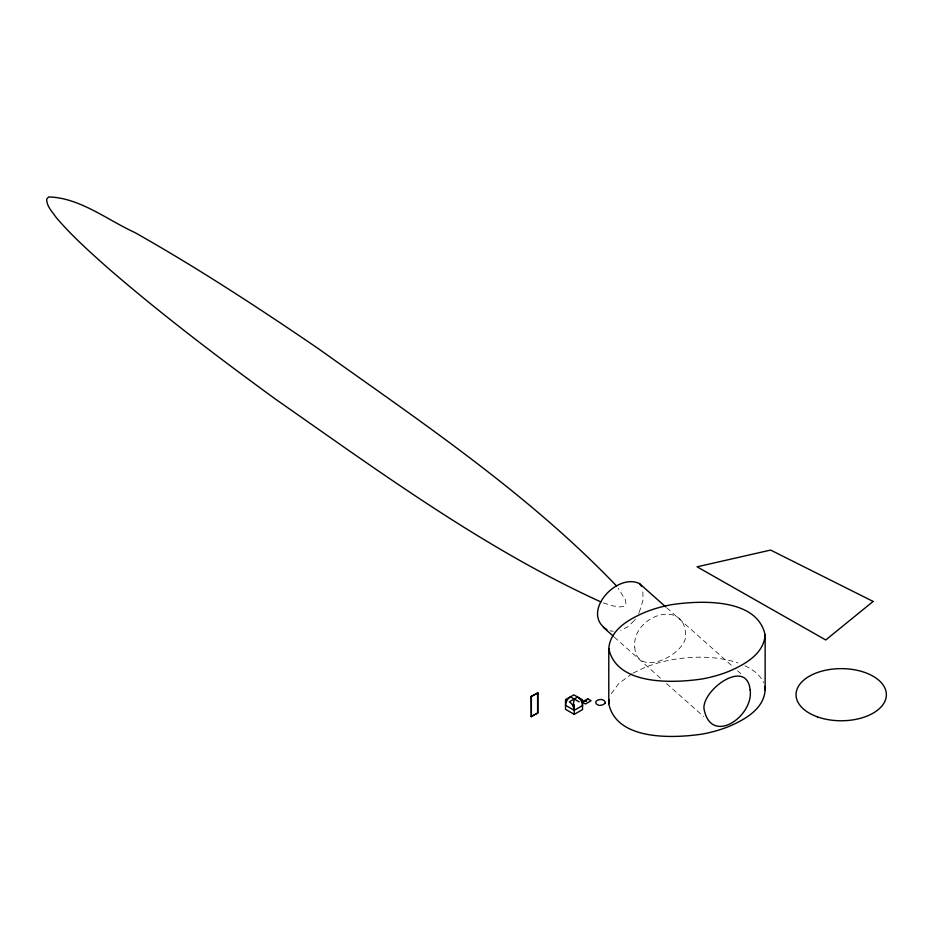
<?xml version="1.0" encoding="UTF-8"?>
<svg xmlns="http://www.w3.org/2000/svg" width="933" height="933" viewBox="0 0 933 933"><rect width="100%" height="100%" fill="white"/><g stroke="black" fill="none" stroke-linecap="round" stroke-linejoin="round"><path stroke-width="0.7" stroke-dasharray="4.67 3.5" d="M639.257 612.375L642.93 600.385L642.884 589.901M611.302 693.697L618.637 683.667L632.119 673.684M638.65 613.634L638.953 613.004M635.408 619.022L634.592 620.142M634.16 620.69L627.886 626.743L620.585 630.416M633.204 673.031L645.158 667.352A99.633 57.519 0 0 1 671.562 659.806C693.546 655.934 716.696 655.864 738.061 662.931M613.343 631.268L611.173 630.988M610.928 630.941L609.995 630.72M603.336 602.905L612.864 605.879L619.699 606.963L623.979 606.333L625.926 604.048L625.483 599.966L618.217 588.268M744.977 665.789C752.663 669.369 760.115 674.734 763.614 682.711M666.768 607.826L733.221 666.932M737.583 670.804L740.849 673.708M614.252 637.064L661.1 678.723M666.547 683.562L703.587 716.497M634.72 647.047C636.528 677.976 681.708 656.47 685.498 637.88C687.901 596.968 631.723 615.01 634.72 647.047"/><path stroke-width="1.4" d="M608.783 648.598C610.124 629.565 629.495 618.906 645.158 612.223A99.633 57.519 0 0 1 671.562 604.666C700.263 600.409 757.316 597.75 765.142 635L765.142 690.14C763.812 709.173 744.441 719.833 728.778 726.527A99.633 57.519 0 0 1 702.374 734.073C673.661 738.33 616.62 740.989 608.783 703.739L608.783 648.598C616.62 685.86 673.661 683.201 702.374 678.932A99.633 57.519 0 0 0 728.778 671.387C744.441 664.704 763.812 654.045 765.142 635M608.783 703.739L609.144 699.773M574.25 699.027L573.2 705.091L574.25 710.316L582.542 705.523A6.916 3.989 60 0 0 577.655 697.056L569.352 701.849A6.916 3.989 60 0 1 574.25 710.316L565.526 705.29A6.916 3.989 -60 0 1 570.413 696.811L579.136 701.849M531.11 696.519L537.851 692.892L537.851 712.905L531.355 716.661L531.11 696.519L537.851 692.892M531.11 716.521L537.851 712.905M574.25 714.363L582.542 709.57L582.542 699.878L573.83 694.852L565.526 699.633L565.526 709.337L574.25 714.363L574.25 704.672M600.864 601.913C484.46 548.814 380.419 472.401 275.911 399.429C218.579 357.689 161.992 314.806 108.345 268.389C90.139 252.19 71.818 235.932 56.038 217.296C52.271 211.756 46.662 206.38 46.65 199.23L48.598 196.945C79.76 197.644 107.248 219.943 134.795 232.492C197.761 268.063 258.324 307.692 318.036 348.429C421.378 422.206 528.428 493.814 616.538 585.982M606.916 629.612C580.221 612.759 616.713 572.337 639.537 583.615L665.684 606.858M585.026 700.473L585.679 700.846L584.466 700.788M603.359 627.373L613.168 636.096M639.537 583.615L641.694 586.472M764.733 686.326L765.142 690.14M537.618 692.764L537.618 712.765M531.355 696.648L531.355 716.661M750.144 689.86C754.051 716.451 710.48 746.4 703.949 708.404C702.852 689.207 746.633 657.788 750.144 689.86M604.957 703.26L603.639 704.368A7.161 4.14 0 0 1 602.088 705.033L599.604 705.418A2.916 1.679 0 0 1 598.531 705.266L596.514 704.042A7.032 4.059 0 0 1 595.907 703.015L595.79 702.432A4.688 2.706 0 0 1 596.863 700.636A5.796 3.347 0 0 1 598.939 699.738L600.572 699.505A3.58 2.064 0 0 1 602.275 699.715L603.558 700.251A6.041 3.487 0 0 1 604.782 701.289L605.225 702.514A3.837 2.216 0 0 1 604.957 703.26M873.125 601.447L825.74 639.968L697.103 566.821L770.611 550.073L873.125 601.447M587.813 698.864L582.239 702.082L585.516 703.972L591.102 700.753L587.813 698.864M586.565 700.718L586.006 701.045L586.565 700.718M817.495 716.882A45.157 26.066 0 0 0 886.35 695.458A45.157 26.066 0 0 0 819.792 671.748A45.157 26.066 0 0 0 817.495 716.882"/></g></svg>
